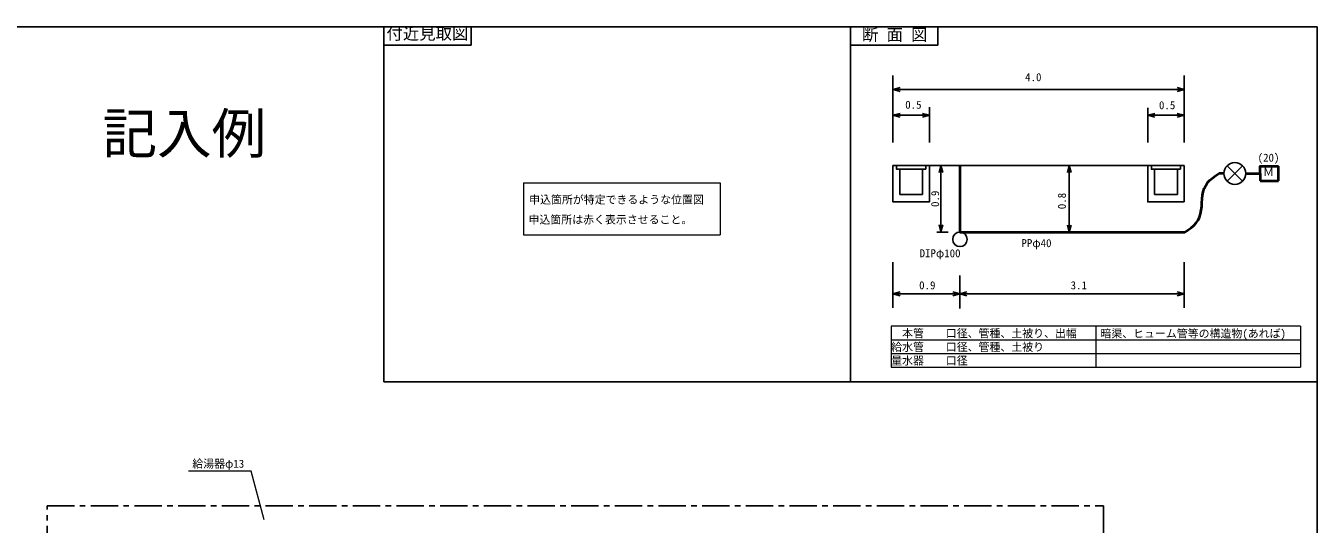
# Model space of a CAD drawing. Units: millimetres, scale not verified, with parts at other scales. Extents: x -68086 to 61897, y -70419 to 69803.
# Drawn here: x 14584 to 61897, y -35416 to -17154 of the extents above; entities that cross this region are included whole.
import ezdxf
from ezdxf.enums import TextEntityAlignment as Align

# ---------------------------------------------------------------- set-up
doc = ezdxf.new("R2010")
doc.units = ezdxf.units.MM
doc.header["$LTSCALE"] = 200
doc.linetypes.add('CHAIN1', pattern=[8, 5, -1, 1, -1])
for name, color, linetype, lineweight in [('0-0_芯', 7, 'Continuous', 25), ('4-0_芯延焼ﾗｲﾝ', 7, 'Continuous', 25), ('5-0_芯', 7, 'Continuous', 25), ('7-0_凡例他', 6, 'Continuous', 9)]:
    doc.layers.add(name, color=color, linetype=linetype, lineweight=lineweight)
doc.styles.add('ＭＳ 明朝', font='')
doc.styles.get('ＭＳ 明朝').set_extended_font_data('MS Mincho')

msp = doc.modelspace()

# ---------------------------------------------------------------- linework, layer by layer
at = {"layer": '0-0_芯'}
for p, q in [((27696.8, -30195.1), (27696.8, -17195.1)), ((30896.8, -17861.7), (30896.8, -17195.1)), ((33096.8, -17195.1), (61896.8, -17195.1)), ((47996.8, -17861.7), (47996.8, -17195.1)), ((61896.8, -22395.1), (61896.8, -17195.1)), ((30896.8, -17861.7), (27696.8, -17861.7)), ((47996.8, -17861.7), (44796.8, -17861.7)), ((27696.8, -30195.1), (61896.8, -30195.1))]:
    msp.add_line(p, q, dxfattribs=at)
at = {"layer": '0-0_芯', "color": 2, "lineweight": 9}
msp.add_line((44796.8, -17195.1), (49996.8, -17195.1), dxfattribs=at)
at = {"layer": '0-0_芯'}
for points in [[(-16105.8, -70419), (61896.8, -70419), (61896.8, -17195.1)], [(61896.8, -17195.1), (-16105.8, -17195.1), (-16105.8, -17861.7)], [(44796.8, -17195.1), (44796.8, -17500), (44796.8, -30195.1)]]:
    msp.add_lwpolyline(points, dxfattribs=at)
at = {"layer": '4-0_芯延焼ﾗｲﾝ'}
for p, q in [((46354.8, -21426.5), (46354.8, -18976.1)), ((57021.5, -21426.5), (57021.5, -18976.1)), ((46362, -19487.7), (46619.6, -19418.7)), ((46362, -19487.7), (57021.5, -19487.7)), ((46362, -19487.7), (46619.6, -19556.7)), ((57021.5, -19487.7), (56763.9, -19418.7)), ((57021.5, -19487.7), (56763.9, -19556.7)), ((47688.1, -21426.5), (47688.1, -20134)), ((55688.1, -21426.5), (55688.1, -20160.9)), ((46354.8, -20430.2), (46612.4, -20361.1)), ((46354.8, -20430.2), (47688.1, -20430.2)), ((46354.8, -20430.2), (46612.4, -20499.2)), ((47688.1, -20430.2), (47430.6, -20361.1)), ((47688.1, -20430.2), (47430.6, -20499.2)), ((55688.1, -20430.2), (55945.7, -20361.1)), ((55688.1, -20430.2), (57021.5, -20430.2)), ((55688.1, -20430.2), (55945.7, -20499.2)), ((57021.5, -20430.2), (56763.9, -20361.1)), ((57021.5, -20430.2), (56763.9, -20499.2)), ((46354.8, -22274.6), (57021.5, -22274.6)), ((46488.1, -22407.9), (46603.4, -22407.9)), ((46603.4, -22407.9), (46603.4, -23341.2)), ((47554.8, -22407.9), (47441.1, -22407.9)), ((47441.1, -22407.9), (47441.1, -23341.2)), ((48114.1, -22274.6), (48045.1, -22532.1)), ((48114.1, -24708.1), (48114.1, -22274.6)), ((48114.1, -22274.6), (48183.1, -22532.1)), ((52813.7, -22274.6), (52744.7, -22532.1)), ((52813.7, -24713), (52813.7, -22274.6)), ((52813.7, -22274.6), (52882.7, -22532.1)), ((55821.5, -22407.9), (55936.7, -22407.9)), ((55936.7, -22407.9), (55936.7, -23341.2)), ((56888.1, -22407.9), (56774.5, -22407.9)), ((56774.5, -22407.9), (56774.5, -23341.2)), ((56888.1, -22274.6), (56888.1, -22407.9)), ((57021.5, -23607.9), (57021.5, -22274.6)), ((58880.7, -22563), (58597.8, -22280.2)), ((58880.7, -22563), (58597.8, -22845.8)), ((58880.7, -22563), (59163.5, -22280.2)), ((58880.7, -22563), (59163.5, -22845.8)), ((46354.8, -23607.9), (46621.5, -23607.9)), ((46603.4, -23341.2), (46621.5, -23341.2)), ((46621.5, -23341.2), (47441.1, -23341.2)), ((55688.1, -23607.9), (55954.8, -23607.9)), ((55936.7, -23341.2), (55954.8, -23341.2)), ((55954.8, -23341.2), (56774.5, -23341.2)), ((48114.1, -24708.1), (48045.1, -24450.5)), ((48114.1, -24708.1), (48183.1, -24450.5)), ((52813.7, -24713), (52744.7, -24455.5)), ((52813.7, -24713), (52882.7, -24455.5)), ((48379.7, -24713), (47958.3, -24713)), ((46354.8, -25812.5), (46354.8, -26977.1)), ((57021.5, -25812.5), (57021.5, -26977.1)), ((48808.8, -26303), (48808.8, -27516.5)), ((46354.8, -26977.1), (46612.4, -26908.1)), ((48808.8, -26977.1), (48551.2, -26908.1)), ((48808.8, -26977.1), (49066.3, -26908.1)), ((57021.5, -26977.1), (56763.9, -26908.1)), ((46354.8, -26977.1), (57021.5, -26977.1)), ((46354.8, -26977.1), (46354.8, -27490.6)), ((46354.8, -26977.1), (46612.4, -27046.1)), ((48808.8, -26977.1), (48551.2, -27046.1)), ((48808.8, -26977.1), (49066.3, -27046.1)), ((57021.5, -26977.1), (56763.9, -27046.1)), ((57021.5, -26977.1), (57021.5, -27490.6))]:
    msp.add_line(p, q, dxfattribs=at)
at = {"layer": '4-0_芯延焼ﾗｲﾝ', "color": 3, "lineweight": 40}
for p, q in [((48808.8, -22274.6), (48808.8, -24713)), ((58480.7, -22563), (58294.9, -22563)), ((59280.7, -22563), (59814, -22563)), ((60480.7, -22829.7), (60480.7, -22296.3)), ((59814, -22829.7), (60480.7, -22829.7)), ((48808.8, -24713), (57053.6, -24713))]:
    msp.add_line(p, q, dxfattribs=at)
at = {"layer": '4-0_芯延焼ﾗｲﾝ'}
for points in [[(46354.8, -22274.6), (46354.8, -23607.9), (47688.1, -23607.9), (47688.1, -22274.6), (47554.8, -22274.6), (47554.8, -22407.9)], [(46488.1, -22274.6), (46488.1, -22407.9), (47554.8, -22407.9)], [(55688.1, -22274.6), (55688.1, -23607.9), (57021.5, -23607.9)], [(55821.5, -22274.6), (55821.5, -22407.9), (56888.1, -22407.9)]]:
    msp.add_lwpolyline(points, dxfattribs=at)
at = {"layer": '4-0_芯延焼ﾗｲﾝ', "color": 3, "lineweight": 40}
for points in [[(57053.6, -24713), (57168.9, -24636.3), (57279, -24556.5), (57379.2, -24471), (57465.7, -24377.6), (57536.2, -24275), (57589.8, -24162.6), (57627.4, -24041), (57651.4, -23911.5), (57665.4, -23776.3), (57674.3, -23638), (57683.1, -23499.8), (57697.1, -23364.6), (57721.1, -23235), (57758.7, -23113.4), (57812.3, -23001), (57882.8, -22898.4), (57969.3, -22805), (58069.5, -22719.5), (58179.6, -22639.8), (58294.9, -22563)], [(59280.7, -22563), (59814, -22563), (59814, -22829.7)], [(59814, -22563), (59814, -22296.3), (60480.7, -22296.3)]]:
    msp.add_lwpolyline(points, dxfattribs=at)
at = {"layer": '4-0_芯延焼ﾗｲﾝ'}
for centre, radius in [((58880.7, -22563), 400), ((48808.8, -24979.7), 266.7)]:
    msp.add_circle(centre, radius, dxfattribs=at)
at = {"layer": '5-0_芯', "linetype": 'CHAIN1'}
msp.add_line((15363.9, -60481.2), (15363.9, -34741.4), dxfattribs=at)
at = {"layer": '5-0_芯', "color": 2, "lineweight": 9}
msp.add_lwpolyline([(23315.8, -35262.6), (22836.4, -33473.3), (20537.9, -33473.3)], dxfattribs=at)
at = {"layer": '5-0_芯', "linetype": 'CHAIN1'}
msp.add_lwpolyline([(15363.9, -34741.4), (54066.6, -34741.4), (54066.6, -60481.2)], dxfattribs=at)
at = {"layer": '7-0_凡例他'}
for p, q in [((32821.5, -22908.8), (32821.5, -24813.7)), ((32821.5, -24813.7), (40024.4, -24813.7)), ((53789.5, -28158.2), (53789.5, -29658.2)), ((61289.5, -28158.2), (61289.5, -29658.2)), ((46289.5, -28658.2), (61289.5, -28658.2)), ((46289.5, -29158.2), (61289.5, -29158.2)), ((46289.5, -29658.2), (61289.5, -29658.2))]:
    msp.add_line(p, q, dxfattribs=at)
for points in [[(32821.5, -22908.8), (40024.4, -22908.8), (40024.4, -24813.7)], [(61289.5, -28158.2), (53789.5, -28158.2), (46289.5, -28158.2), (46289.5, -28658.2), (46289.5, -29158.2), (46289.5, -29658.2)]]:
    msp.add_lwpolyline(points, dxfattribs=at)

# ---------------------------------------------------------------- texts
at = {"layer": '0-0_芯', "style": 'ＭＳ 明朝'}
for s, p in [('付近見取図', (27799.2, -17787.8)), ('断 面 図', (45220.7, -17830.3))]:
    msp.add_text(s, height=439.9, dxfattribs=at).set_placement(p, align=Align.BOTTOM_LEFT)
at = {"layer": '4-0_芯延焼ﾗｲﾝ', "style": 'ＭＳ 明朝'}
for s, p in [('4.0', (51196, -19271)), ('0.5', (46803.5, -20280.5)), ('0.5', (56100, -20297.5)), ('(20)', (59715.7, -22220.2)), ('Ｍ', (59913.6, -22748)), ('PPφ40', (51061.7, -25351.6)), ('DIPφ100', (47330.1, -25724.2)), ('0.9', (47313, -26896.8)), ('3.1', (52863.8, -26896.8))]:
    msp.add_text(s, height=293.3, dxfattribs=at).set_placement(p, align=Align.BOTTOM_LEFT)
for s, p in [('0.9', (48132.4, -23792)), ('0.8', (52777.1, -23874.4))]:
    msp.add_text(s, height=293.3, rotation=90, dxfattribs=at).set_placement(p, align=Align.BOTTOM_LEFT)
at = {"layer": '5-0_芯', "style": 'ＭＳ 明朝'}
msp.add_text('給湯器φ13', height=293.3, dxfattribs=at).set_placement((20684, -33436.4), align=Align.BOTTOM_LEFT)
at = {"layer": '7-0_凡例他', "style": 'ＭＳ 明朝'}
for s, height, p in [('記入例', 1466, (17391.2, -22269.8)), ('申込箇所が特定できるような位置図', 293.3, (33023.9, -23759.4)), ('申込箇所は赤く表示させること。', 293.3, (33002, -24490.4)), ('\u3000本管\u3000\u3000口径、管種、土被り、出幅', 293.3, (46289.5, -28658.2)), ('暗渠、ヒューム管等の構造物(あれば)', 293.3, (53953.6, -28666.2)), ('給水管\u3000\u3000口径、管種、土被り', 293.3, (46289.5, -29158.2)), ('量水器\u3000\u3000口径', 293.3, (46289.5, -29658.2))]:
    msp.add_text(s, height=height, dxfattribs=at).set_placement(p, align=Align.BOTTOM_LEFT)

doc.saveas('drawing.dxf')
